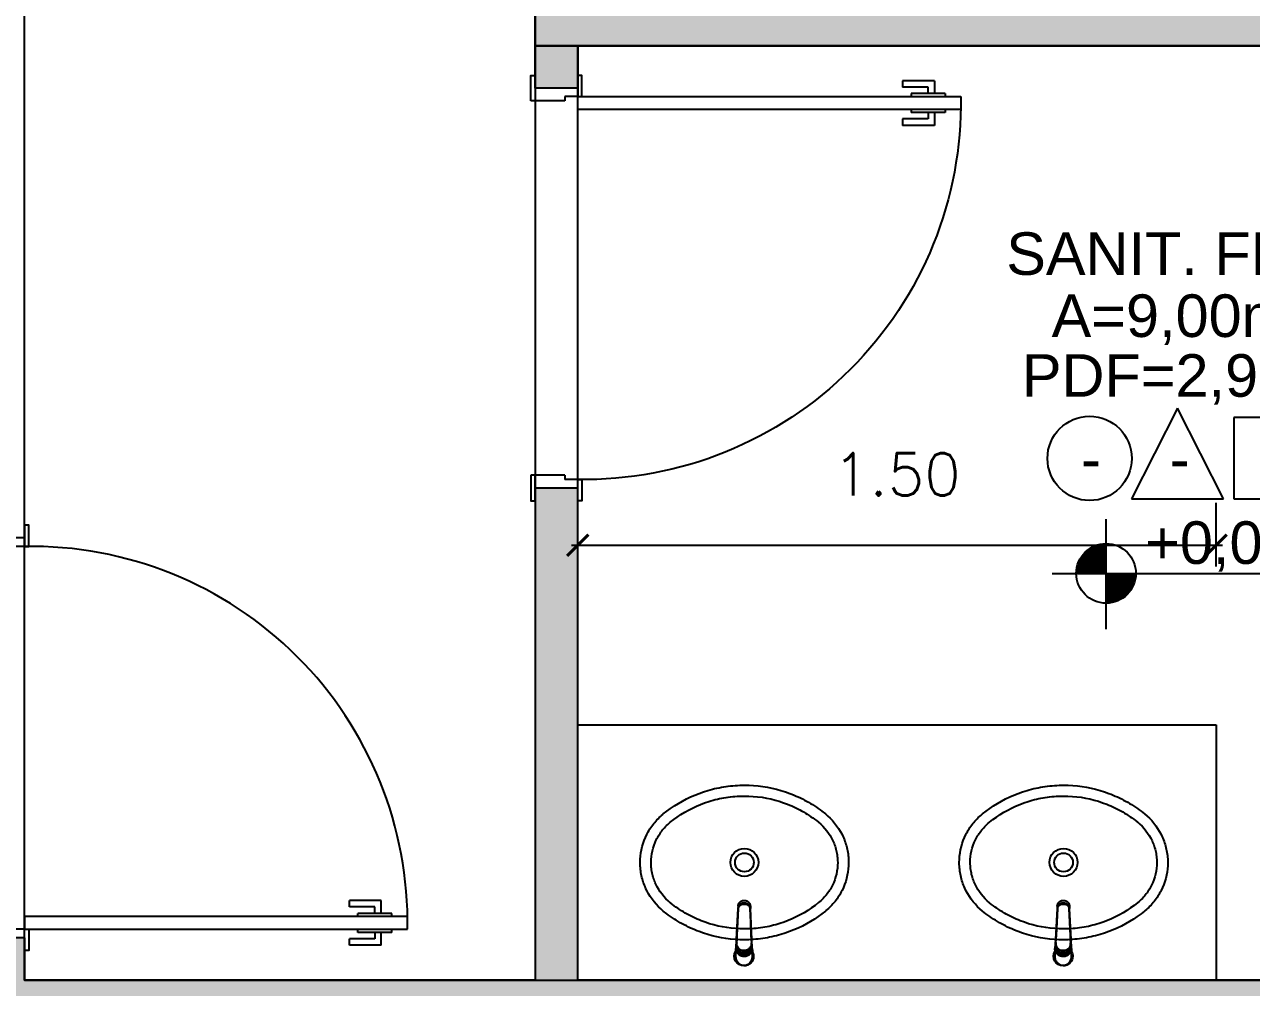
# Model space of a CAD drawing. Extents: x 100 to 738, y -85 to 470.
# Drawn here: x 621.038 to 623.922, y 456.819 to 459.083 of the extents above; entities that cross this region are included whole.
import ezdxf
from ezdxf.enums import TextEntityAlignment as Align

# ---------------------------------------------------------------- set-up
doc = ezdxf.new("R2010")
doc.units = 0
doc.header["$PDMODE"] = 3
doc.header["$PDSIZE"] = 0.2
doc.layers.get('0').update_dxf_attribs({"linetype": 'CONTINUOUS'})
doc.layers.get('DEFPOINTS').update_dxf_attribs({"linetype": 'CONTINUOUS'})
for name, color, linetype in [('0704-ARQ-CON', 12, 'CONTINUOUS'), ('A104', 4, 'CONTINUOUS'), ('ARQ-CON', 10, 'CONTINUOUS'), ('ARQ-GES', 4, 'CONTINUOUS'), ('ARQ-PIS', 1, 'CONTINUOUS'), ('GRF-ACAB', 2, 'CONTINUOUS'), ('GRF-HTC', 253, 'CONTINUOUS'), ('GRF-SMB', 2, 'CONTINUOUS'), ('Pisos', 251, 'CONTINUOUS')]:
    doc.layers.add(name, color=color, linetype=linetype)
doc.styles.add('Arial_1', font='arial.ttf', dxfattribs={"height": 0.075})
doc.styles.add('ROMANS', font='romans.shx')
doc.dimstyles.new('COTA2', dxfattribs={"dimscale": 0, "dimtxt": 0.1, "dimasz": 0.05, "dimexe": 0.1, "dimexo": 0.05, "dimgap": 0.1, "dimtad": 1, "dimzin": 5, "dimtxsty": 'ROMANS', "dimblk": 'ARCHTICK', "dimcen": -0.5, "dimdle": 0.015, "dimclrd": 8, "dimclre": 8, "dimclrt": 9, "dimazin": 3, "dimtfac": 1, "dimtix": 1, "dimtmove": 1, "dimatfit": 3, "dimldrblk": 'DOT', "dimfxl": 0.05, "dimfxlon": 1, "dimtvp": 1.666666666666666, "dimtzin": 4})

# ---------------------------------------------------------------- blocks, each defined once
blk = doc.blocks.new('_ArchTick')
at = {"color": 0, "linetype": 'ByBlock', "const_width": 0.15}
blk.add_lwpolyline([(-0.5, -0.5), (0.5, 0.5)], dxfattribs=at)
blk = doc.blocks.new('*D96')
at = {"layer": 'ARQ-CON', "color": 8, "lineweight": -2, "transparency": 16777216}
for p, q in [((732.0699691356893, 479.722832814026), (732.0699691356893, 479.8728328140261)), ((733.5699691356893, 479.722832814026), (733.5699691356893, 479.8728328140261)), ((732.0549691356894, 479.772832814026), (733.5849691356893, 479.772832814026))]:
    blk.add_line(p, q, dxfattribs=at)
at = {"layer": 'DEFPOINTS', "color": 0, "transparency": 16777216}
for p in [(733.5699691356893, 479.772832814026), (732.0699691356893, 479.350961204814), (733.5699691356893, 479.350961204814)]:
    blk.add_point(p, dxfattribs=at)
at = {"layer": 'ARQ-CON', "color": 8, "linetype": 'ByBlock', "lineweight": -2, "transparency": 16777216, "xscale": 0.05, "yscale": 0.05, "zscale": 0.05, "rotation": 180}
blk.add_blockref('_ArchTick', (732.0699691356893, 479.772832814026), dxfattribs=at)
at = {"layer": 'ARQ-CON', "color": 8, "linetype": 'ByBlock', "lineweight": -2, "transparency": 16777216, "xscale": 0.05, "yscale": 0.05, "zscale": 0.05}
blk.add_blockref('_ArchTick', (733.5699691356893, 479.772832814026), dxfattribs=at)
at = {"layer": 'ARQ-CON', "color": 9, "transparency": 16777216, "insert": (732.8199691356893, 479.9394994806927), "char_height": 0.1, "attachment_point": 5, "style": 'ROMANS'}
blk.add_mtext('\\A1;1.50', dxfattribs=at)
blk = doc.blocks.new('_DOT')
at = {"color": 0, "linetype": 'ByBlock'}
blk.add_line((-0.5, 0), (-1, 0), dxfattribs=at)
at = {"color": 0, "linetype": 'ByBlock', "const_width": 0.5}
blk.add_lwpolyline([(-0.25, 0, 1), (0.25, 0, 1)], format="xyb", close=True, dxfattribs=at)
blk = doc.blocks.new('3600-00-FORCAS_ARMADAS-MAT-LAY-PROPOSTO$0$p.90.10')
for p, q in [((1671.579104567764, 1812.448246922015), (1671.579104567764, 1812.368246922014)), ((1671.599104567764, 1812.448246922015), (1671.599104567764, 1812.418246922015)), ((1672.499104567762, 1812.448246922016), (1672.499104567762, 1812.418246922016)), ((1672.519104567762, 1812.448246922016), (1672.519104567763, 1812.348246922016)), ((1671.579104567764, 1812.428246922015), (1671.579104567764, 1812.348246922014)), ((1671.609104567764, 1812.418246922015), (1671.599104567764, 1812.418246922015)), ((1671.609104567764, 1812.418246922015), (1671.609104567764, 1812.348246922014)), ((1672.489104567763, 1812.418246922016), (1672.489104567763, 1812.348246922015)), ((1672.499104567762, 1812.418246922016), (1672.489104567763, 1812.418246922016))]:
    blk.add_line(p, q)
for points in [[(1672.499104567762, 1813.348246922016), (1672.469104567763, 1813.348246922016), (1672.469104567763, 1812.448246922016), (1672.499104567762, 1812.448246922016)], [(1671.599104567764, 1812.458246922015), (1671.549104567764, 1812.458246922015), (1671.549104567764, 1812.448246922015), (1671.599104567764, 1812.448246922015)], [(1672.499104567762, 1812.458246922016), (1672.549104567763, 1812.458246922016), (1672.549104567763, 1812.448246922016), (1672.499104567762, 1812.448246922016)], [(1671.609104567763, 1812.338246922014), (1671.549104567763, 1812.338246922014), (1671.549104567763, 1812.348246922014), (1671.609104567763, 1812.348246922014)], [(1672.489104567761, 1812.338246922015), (1672.549104567763, 1812.338246922015), (1672.549104567763, 1812.348246922015), (1672.489104567761, 1812.348246922015)]]:
    blk.add_lwpolyline(points, close=True)
at = {"layer": 'Pisos'}
for p, q in [((1672.431604567762, 1813.286705374822), (1672.431604567762, 1813.211705374822)), ((1672.461604567763, 1813.286705374822), (1672.431604567762, 1813.286705374822)), ((1672.461604567763, 1813.311705374823), (1672.461604567763, 1813.231705374823)), ((1672.469104567763, 1813.311705374823), (1672.461604567763, 1813.311705374823)), ((1672.506604567763, 1813.311705374823), (1672.499104567762, 1813.311705374823)), ((1672.506604567763, 1813.311705374823), (1672.506604567763, 1813.231705374823)), ((1672.536604567763, 1813.286705374822), (1672.506604567763, 1813.286705374822)), ((1672.536604567763, 1813.286705374822), (1672.536604567763, 1813.211705374822)), ((1672.446604567763, 1813.271705374822), (1672.446604567763, 1813.211705374822)), ((1672.461604567763, 1813.271705374822), (1672.446604567763, 1813.271705374822)), ((1672.506604567763, 1813.271705374822), (1672.521604567762, 1813.271705374822)), ((1672.521604567762, 1813.271705374822), (1672.521604567762, 1813.211705374822)), ((1672.469104567763, 1813.231705374823), (1672.461604567763, 1813.231705374823)), ((1672.506604567763, 1813.231705374823), (1672.499104567762, 1813.231705374823)), ((1672.446604567763, 1813.211705374822), (1672.431604567762, 1813.211705374822)), ((1672.536604567763, 1813.211705374822), (1672.521604567762, 1813.211705374822))]:
    blk.add_line(p, q, dxfattribs=at)
blk.add_arc((1672.484104567763, 1812.463246922015), 0.8851271095156926, 89.02897806889987, 180.97102193113, dxfattribs=at)
blk = doc.blocks.new('L37_p')
for points in [[(-1.03455e-11, 0.1818854338820159), (-0.0108847351177701, 0.1816899901564426), (-0.0217537689312621, 0.1811039580519491), (-0.0325937927349855, 0.1801277861769392), (-0.0433916473492104, 0.1787626708205039), (-0.0541335754498391, 0.1770104064162012), (-0.0648055206402773, 0.1748729369337809), (-0.0753934265240446, 0.1723529540236228), (-0.0858833862408233, 0.1694537474806594), (-0.0962608947857575, 0.1661792052443332), (-0.1065121948345791, 0.1625335143263555), (-0.11158550721251, 0.1605732451613164), (-0.1166229309185951, 0.1585217589552599), (-0.1216205780132782, 0.1563807006056521), (-0.1265794952496435, 0.1541493224318202), (-0.1314945983990583, 0.1518303160841725), (-0.1363685791119451, 0.1494220366652286), (-0.1411945587261698, 0.1469282225783104), (-0.1459768737896638, 0.1443463317091727), (-0.1507072998150534, 0.1416811492140511), (-0.1553916687115588, 0.1389289366896378), (-0.1600204101666236, 0.1360956755812452), (-0.1646007019146509, 0.1331768798048785), (-0.1691219268902273, 0.1301794280226431), (-0.1735923095806697, 0.1270974883253757), (-0.1780003357037003, 0.1239395842726481), (-0.1823552764996066, 0.1206985381300711), (-0.1905992035015629, 0.1142159972365135), (-0.1963886444195282, 0.1092452666457007), (-0.2019087707623157, 0.1039919127638598), (-0.2071473205670031, 0.0984675994093607), (-0.2120924804791002, 0.0926854857619048), (-0.2167318389996353, 0.086659478681824), (-0.2210538818463306, 0.0804048308546754), (-0.2250472442730711, 0.07393784171893), (-0.2287010101422311, 0.0672754088576113), (-0.2320054596050909, 0.0604353270704934), (-0.2335236999615518, 0.0569548735792864), (-0.2349514709576397, 0.0534361388380802), (-0.2362871276959026, 0.04988375846699), (-0.2375309692486667, 0.0462966857130738), (-0.2386806030377215, 0.0426819487746002), (-0.2397369262798747, 0.0390359587843676), (-0.2406972473248174, 0.0353684355910105), (-0.241563360606051, 0.0316732482130817), (-0.2423321258648343, 0.0279623595412062), (-0.2430054870708886, 0.024227246015812), (-0.2435807525738483, 0.0204822631056487), (-0.2440594177350022, 0.0167166442091684), (-0.2444396881207353, 0.0129463896925728), (-0.2447226104840183, 0.0091592375929537), (-0.2449069885357744, 0.0053725341017525), (-0.2449931213482728, 0.0015723723585808), (-0.24500000001035, 0.0001517790968677), (-0.2448050048931805, -0.0074033844773567), (-0.244220318613884, -0.014935070878721), (-0.2432472869976436, -0.0224271302048891), (-0.2418877044781311, -0.0298620667283274), (-0.2401447113140875, -0.0372222351853537), (-0.2380218963726861, -0.0444890930955211), (-0.2355241943462829, -0.0516436493699359), (-0.2326574371441552, -0.0586670624558678), (-0.2294289520367556, -0.065540341264466), (-0.2276814727886744, -0.0689146241013816), (-0.2258466644390751, -0.072244494706851), (-0.2239260223492465, -0.0755266632859417), (-0.2219196960552949, -0.0787609803025475), (-0.2198308258160182, -0.0819423615281352), (-0.2176582153423965, -0.0850723023240363), (-0.2154063507183537, -0.0881440735642656), (-0.2130726898296871, -0.0911612641160247), (-0.2106636627300986, -0.0941153504197416), (-0.2081747833355507, -0.0970115662400417), (-0.2056144256695234, -0.0998403412644677), (-0.2029763092144776, -0.1026082550828278), (-0.200270602427338, -0.1053045410935596), (-0.1974892303570641, -0.1079371247117251), (-0.1946443054303017, -0.1104943421189546), (-0.1917259582623387, -0.1129851654832095), (-0.1905992035015629, -0.1139128876511819), (-0.1820926910503999, -0.1205943116013799), (-0.1733464721783093, -0.1269670929734445), (-0.16437056580628, -0.1330231568162219), (-0.1551760376080438, -0.1387548767869191), (-0.1457739532574465, -0.1441549256150409), (-0.1361764251812474, -0.1492159760300922), (-0.1263955658062628, -0.1539309250657368), (-0.1164442352398396, -0.1582931931321383), (-0.1063357421978708, -0.1622966492478639), (-0.0960835449322417, -0.1659354615037216), (-0.0857014007672206, -0.1692043213670047), (-0.0804665893658125, -0.1706983368699326), (-0.0752035156353941, -0.1720985184495163), (-0.0699165161236692, -0.1734035202805728), (-0.0646039459332428, -0.1746137909714918), (-0.0592719360455476, -0.1757278351609415), (-0.0539168975933535, -0.1767464752976622), (-0.0485469055279282, -0.1776679917161203), (-0.0431565765484265, -0.1784934311692439), (-0.0377556305035114, -0.179221223527648), (-0.0323368896587795, -0.1798522660081119), (-0.0269120178326148, -0.1803852127854526), (-0.0214720428570559, -0.1808208863084104), (-0.0160299743756127, -0.181158239824029), (-0.0105753448589781, -0.1813977967087936), (-1.03455e-11, -0.1815823242966843), (0.0108848846331853, -0.1813868805710967), (0.0217539184466773, -0.1808007736985502), (0.0325940917865069, -0.1798246018235403), (0.0433917968646256, -0.178459561235158), (0.0541337249651974, -0.176707147294735), (0.0648056701556357, -0.1745696778123147), (0.0753937255755659, -0.1720496949021566), (0.0858836852923446, -0.1691505631272605), (0.0962611938372788, -0.1658759461228669), (0.1065124938861004, -0.1622304047410239), (0.1115859558001944, -0.1602701355759848), (0.1166232299701164, -0.1582186493699282), (0.1216207275286933, -0.1560775162522532), (0.126579943837271, -0.1538462128464886), (0.1314948974505796, -0.1515271317307736), (0.1363688781634664, -0.1491190018479642), (0.141194708241585, -0.1466251129929788), (0.145976873768916, -0.1440433716599756), (0.1507072997943055, -0.1413780396287194), (0.155391668690811, -0.1386259766404407), (0.1600204101458758, -0.135792715532034), (0.1646007018939031, -0.1328739197556672), (0.1691217773333733, -0.1298764679734461), (0.1735920104876527, -0.1267946778123132), (0.1780000366107401, -0.1236367737595856), (0.1823548278704834, -0.1203957276169945), (0.190599353016978, -0.1139128876511819), (0.1963887939349433, -0.1089420075242202), (0.2019087707415679, -0.103688504106259), (0.2071473205462553, -0.0981641907517599), (0.2120924804584092, -0.0923819275681695), (0.2167319885150505, -0.0863559204880886), (0.2210538818255827, -0.08010127266094), (0.2250473937884863, -0.0736341339890743), (0.2287011596575894, -0.0669717011277413), (0.232005609120506, -0.0601316193406376), (0.2335236999408039, -0.0566511658494164), (0.234951770009161, -0.0531324311082102), (0.2362871276751548, -0.04958005073712), (0.2375309692279188, -0.045992977983218), (0.2386806030169737, -0.0423782410447302), (0.2397369262591837, -0.0387322510544976), (0.2406972473040696, -0.0350647278611405), (0.24156336058536, -0.0313693909470771), (0.2423322753802495, -0.0276585022752016), (0.2430054870501976, -0.0239233887498074), (0.2435806030169942, -0.0201784058396584), (0.2440594177142543, -0.0164127869431781), (0.2444398376360937, -0.0126426819627028), (0.2447227599993766, -0.0088553803269633), (0.2449069885150266, -0.0050688263718826), (0.2449931213275249, -0.0012685150925904), (0.244999999989659, 0.0001517790968677), (0.2448050048724326, 0.0077067931349575), (0.2442203185931362, 0.0152386290724564), (0.2432471374407896, 0.0227306883986245), (0.2418878539935463, 0.0301656249220628), (0.2401445617572335, 0.0375257933790891), (0.2380217468158321, 0.0447925017531219), (0.2355241943255919, 0.0519472075636571), (0.2326575866595704, 0.0589706206496032), (0.2294291015521139, 0.0658437499220668), (0.2276816223040896, 0.0692180327589824), (0.2258468139544902, 0.0725477538283173), (0.2239261718646048, 0.0758300719435425), (0.2219196960345471, 0.0790643889601483), (0.2198309753314334, 0.0822456206496014), (0.2176582153216486, 0.0853757109816371), (0.2154065002337688, 0.0884473326857318), (0.2130728393451022, 0.0914645232374909), (0.2106638122455138, 0.0944184600050733), (0.2081749328509659, 0.0973148253615079), (0.2056145751849385, 0.1001434508497994), (0.2029764587298928, 0.1029113646681594), (0.2002707519427531, 0.1056076506788912), (0.1974893798724224, 0.1082402342970568), (0.1946446044818231, 0.1107974517042862), (0.19172625731386, 0.1132881255324065), (0.190599353016978, 0.1142159972365135), (0.1820928405658151, 0.1208974211867115), (0.1733467712298875, 0.1272700530226416), (0.1643713134661766, 0.1333261168654189), (0.1551766357318343, 0.1390578368361304), (0.1457749999896123, 0.1444578856642522), (0.1361774719134701, 0.1495187865431546), (0.1263966125384854, 0.1542338103468666), (0.1164452819720623, 0.1585960784132681), (0.1063369384661996, 0.1625994597609264), (0.0960847412005706, 0.1662382720167841), (0.0857024474993864, 0.1695072814162017), (0.0804677856341414, 0.1710012969191297), (0.0752047119037229, 0.1724014037306603), (0.0699177123919981, 0.1737064055617168), (0.0646051422015717, 0.1749167510206888), (0.0592731323138764, 0.1760307952101527), (0.0539180938616823, 0.1770494353468592), (0.048548101796257, 0.1779710265333847), (0.0431576232806492, 0.1787964659865082), (0.0377568267718402, 0.1795242583449124), (0.0323380859271083, 0.1801553008253762), (0.0269132141009436, 0.1806882476027312), (0.0214730895892217, 0.181123995893742), (0.0160311706439416, 0.1814613494093606), (0.0105763915912007, 0.1817009062941253)], [(-1.03455e-11, 0.1564427581007663), (-0.0104063690289422, 0.156247314375193), (-0.0207962890728482, 0.1556612822706995), (-0.0311563018902348, 0.1546852599318242), (-0.0414722015484586, 0.153320742719913), (-0.0517296325787129, 0.1515690764601487), (-0.0619140899761988, 0.1494329528029255), (-0.0720106201275712, 0.1469152129347577), (-0.0820047180279176, 0.1440194457228472), (-0.0918814300640634, 0.1407496886427708), (-0.1016259521588267, 0.1371110259230335), (-0.1064435577496283, 0.1351550933058547), (-0.1112237793072381, 0.1331083922560481), (-0.1159622802837816, 0.1309730162794835), (-0.1206607055767677, 0.1287480681593678), (-0.1253130737408128, 0.1264363890822153), (-0.1299228241070409, 0.1240363341505741), (-0.1344823303326166, 0.1215517913039008), (-0.1389966766461157, 0.1189799193556524), (-0.1434565918072508, 0.1163262511427661), (-0.147868954478156, 0.1135864501173671), (-0.1522232971295239, 0.1107670958693205), (-0.1565275451764023, 0.1078631041701072), (-0.1607701843365135, 0.1048824004347608), (-0.1649603363140955, 0.1018181060011614), (-0.1690855896099492, 0.0986797911818229), (-0.1731562622173897, 0.0954595305617119), (-0.1742381561383013, 0.0945822020704981), (-0.1794928558453535, 0.0900475188429653), (-0.1844773437603635, 0.0852312590773323), (-0.1891780120953399, 0.0801464324171804), (-0.1935817016704959, 0.074807992475769), (-0.1976754028423784, 0.0692313414747901), (-0.2014461059674204, 0.0634338256056566), (-0.2048818481549119, 0.0574338378126811), (-0.207971414194958, 0.051250369184757), (-0.209382885752575, 0.0480963530714718), (-0.2107043365581944, 0.0449036070997977), (-0.2119338226422087, 0.0416764678175667), (-0.2130714935406672, 0.038414337080269), (-0.2141151062115227, 0.0351243926222509), (-0.2150652587994273, 0.0318033446486226), (-0.2159195587261706, 0.0284610625441388), (-0.2166790527447233, 0.0250917143996077), (-0.2173413482769888, 0.021707562177923), (-0.2179077911480363, 0.0183000823195272), (-0.2183758392437767, 0.0148840789015594), (-0.2187472869976545, 0.0114487853224574), (-0.2190198913677932, 0.0080108000929613), (-0.2191949981793186, 0.004557263105653), (-0.2192750000103842, 0.0001517790968677), (-0.2190800048931578, -0.0067203034226679), (-0.2184957672222936, -0.0135674134080119), (-0.2175234832867545, -0.0203717560593901), (-0.2161655456646372, -0.0271138916795053), (-0.2144256927593915, -0.0337740814988337), (-0.2123081115826153, -0.0403319886033273), (-0.2098192321881243, -0.0467665283982513), (-0.2069660827740449, -0.0530570648972741), (-0.2054055236919794, -0.0561418457810703), (-0.2037573364361265, -0.0591825135056752), (-0.202022866831669, -0.0621765259568434), (-0.2002025634869255, -0.0651226868455126), (-0.1982997161969138, -0.0680160614793124), (-0.1963129791363371, -0.0708579956834115), (-0.1942475860699346, -0.0736413117234491), (-0.1921003967389083, -0.0763694489304783), (-0.1898785888775478, -0.0790338837449269), (-0.1875772277935539, -0.0816397003953142), (-0.1852055847271572, -0.0841767304246162), (-0.1827566314801174, -0.0866520020310588), (-0.1802417327984358, -0.08905415046857), (-0.1776520660504275, -0.0913914002244241), (-0.1742381561383013, -0.0942784943406281), (-0.1661002502544875, -0.1006596497361443), (-0.1577230865582351, -0.1067317139451234), (-0.1491174316510069, -0.1124866120164114), (-0.1402943512066486, -0.1179161194627056), (-0.1312658081158133, -0.1230126099412132), (-0.1220445129497989, -0.1277686066453185), (-0.1126433258160091, -0.1321766327683633), (-0.1030758545025492, -0.1362301087205111), (-0.0933560058697367, -0.1399226044480599), (-0.0834979858502152, -0.1432482880418036), (-0.0785220214947344, -0.1447717621629039), (-0.0735164489850035, -0.1462017762009822), (-0.0684847076519759, -0.147537283403139), (-0.0634260498150638, -0.1487784333054805), (-0.0583460083111618, -0.1499237305466892), (-0.053241741953741, -0.1509739975754911), (-0.0481208770855801, -0.1519275147263812), (-0.0429783294781601, -0.152785104448057), (-0.0378238189800868, -0.1535452713792011), (-0.0326506164654461, -0.154208837968568), (-0.0274697876080268, -0.1547744583909321), (-0.0222731079205119, -0.1552429550950336), (-0.0170732879742559, -0.1556131317918101), (-0.0118603088482701, -0.1558856613938531), (-0.0066483764751979, -0.1560597962205179), (-0.0014261261089814, -0.1561359101121127), (-1.03455e-11, -0.1561395737473674), (0.0104063690081944, -0.1559441300217799), (0.0207962890521571, -0.1553580979173006), (0.0311561523333808, -0.1543821503464926), (0.0414720519916045, -0.1530174835984468), (0.0517294830218589, -0.1512659668748171), (0.0619139404193447, -0.1491298432175796), (0.0720106201068234, -0.1466121033494261), (0.0820044189349574, -0.1437163361375155), (0.0918812805072094, -0.140446579057425), (0.1016256530658097, -0.1368077668015672), (0.1064431091205051, -0.1348518341843885), (0.1112234802142211, -0.1328052826707164), (0.1159619811908215, -0.1306699066941519), (0.1206604064837506, -0.1284449585740361), (0.1253127746478526, -0.1261332794968837), (0.1299223754779177, -0.1237330750291079), (0.1344817321673872, -0.1212486817185692), (0.1389962280169925, -0.1186768097703208), (0.1434559936419646, -0.1160231415574344), (0.1478685058490328, -0.1132831909959009), (0.1522226989642377, -0.1104639862839889), (0.1565269470111161, -0.1075599945847756), (0.1607695861712841, -0.1045792908494292), (0.1649595886127031, -0.1015149964158297), (0.1690849914447199, -0.0983766815964913), (0.1731556640521603, -0.0951564209763802), (0.1742380065814473, -0.0942784943406281), (0.1794927062884426, -0.0897438111130953), (0.1844773437396156, -0.0849275513474766), (0.1891778625384859, -0.0798430237595795), (0.1935817016498049, -0.0745044342820336), (0.1976754028216874, -0.0689279328171892), (0.2014461059466726, -0.0631304169480558), (0.2048818481341641, -0.0571304291550803), (0.2079712646380472, -0.0509469605271562), (0.2093828857318272, -0.0477930939500055), (0.2107041870013404, -0.0446001984421969), (0.2119336730853547, -0.0413730591599659), (0.2130713439837564, -0.0381109284226682), (0.2141151061908317, -0.0348209839646501), (0.2150652587786794, -0.0314999359910218), (0.2159194091693166, -0.0281578034226584), (0.2166790527240323, -0.0247883057420069), (0.2173411987200779, -0.0214041535203222), (0.2179076415911822, -0.0179966736619264), (0.2183759887591918, -0.0145808197800932), (0.2187471374408005, -0.0111453766648566), (0.2190198913470454, -0.0077075409714951), (0.2191948486224646, -0.0042538544480522), (0.2192749999896364, 0.0001517790968677), (0.2190800048724668, 0.0070237120802688), (0.2184956176654396, 0.0138709716017473), (0.2175233337298437, 0.0206751647169767), (0.2161655456439462, 0.0274173003371061), (0.2144255432025375, 0.0340776396925691), (0.2123081115619243, 0.0406355467970627), (0.2098192321673764, 0.0470700865919866), (0.2069660827532971, 0.0533606230910095), (0.2054055236712884, 0.0564452544386569), (0.2037573364154355, 0.0594860716994106), (0.202022717274815, 0.0624800841505788), (0.2002025634661777, 0.0654263945753826), (0.1982995666400029, 0.0683196196730336), (0.1963131286517523, 0.0711615538771326), (0.1942474365130806, 0.0739448699171845), (0.1921003967181605, 0.0766731566603483), (0.1898785888568, 0.0793374419386623), (0.1875772277728629, 0.0819432585890496), (0.1852055847064093, 0.0844804381544862), (0.1827564819232066, 0.0869557097609288), (0.1802415832415818, 0.0893578581984258), (0.1776519164935166, 0.0916951079542941), (0.1742380065814473, 0.0945822020704981), (0.1661002502337965, 0.100963357466), (0.1577229370013242, 0.1070352721388588), (0.1491171325579899, 0.1127901702101468), (0.1402939025775254, 0.118219677656441), (0.1312655090228532, 0.1233161681349486), (0.1220439147845695, 0.1280721648390539), (0.1126428771868859, 0.1324801909620987), (0.103075256337263, 0.1365336669142465), (0.0933554077044505, 0.1402261626417811), (0.0834970886126598, 0.1435516966994044), (0.0785211242572359, 0.1450751708205047), (0.0735155517474482, 0.146505184858583), (0.0684839599505836, 0.1478406920607398), (0.0634253021136715, 0.1490816924269467), (0.0583451110736064, 0.15022713920429), (0.0532408447161856, 0.1512773314650246), (0.0481198303119186, 0.1522307738478474), (0.0429774322406047, 0.1530885131056578), (0.0378229217425883, 0.1538486052687347), (0.0326497192278907, 0.1545120970900342), (0.0274688903704714, 0.1550777922804656), (0.0222720611468503, 0.1555461394484325), (0.0170722412005944, 0.1559163909132764), (0.0118592620746085, 0.156188845747252), (0.0066474792376994, 0.1563630553419841), (0.0014250793353199, 0.1564390196974585)]]:
    blk.add_lwpolyline(points, close=True)
blk.add_lwpolyline([(0.0328299990550818, -7.79323e-11, 7367.260203390934), (0.0328299942161152, -1.78248846225e-05)], format="xyb")
blk.add_lwpolyline([(-1.03455e-11, 0.0220499999220607, 1), (-1.03455e-11, -0.0220500000779254, 1)], format="xyb", close=True)
blk = doc.blocks.new('A$C280D0217')
for p, q in [((0.0029033430380565, 0.1194281388375771), (0.0029033430380565, 0.1318175236832531)), ((0.0029229833224775, 0.1186638716031609), (0.0029033430380565, 0.1194281388375771)), ((0.0032217436863959, 0.1128548425186011), (0.0029229833224207, 0.1186638716042694)), ((0.0054675731867491, 0.1170845481790224), (0.0137662733002628, 0.1258611819842343)), ((0.015830581239328, 0.1267940448093441), (0.0281025393458521, 0.1273133120557333)), ((0.0302428910020183, 0.1265583623224842), (0.0392993604796175, 0.1185160832996104)), ((0.0422646378969631, 0.1128548584919713), (0.0425633933086687, 0.1186638886418052)), ((0.0425633933086687, 0.1186638886418052), (0.0425830329360792, 0.1194281558930896)), ((0.0425830227499375, 0.1318175236526571), (0.0425830227499375, 0.1194281400316441)), ((0.0042975864218562, 0.0919363991928037), (0.0032217436863959, 0.1128548425186011)), ((0.0080373660438227, 0.019220968307522), (0.0042975864218562, 0.0919363991928037)), ((0.0052243764144748, 0.103117563873738), (0.0046885525585623, 0.1150103311866673)), ((0.0053595160176769, 0.106003511532478), (0.0053595737175414, 0.1013395259456615)), ((0.0054802093107043, 0.099358486502922), (0.0062031366984598, 0.0930553471986002)), ((0.0063484609593729, 0.0908238648337232), (0.0063178497725858, 0.0908248920764976)), ((0.0411888183281235, 0.0919365150370197), (0.037449149404253, 0.0192220179003613)), ((0.03916855344292, 0.0908249654086291), (0.0391379340050975, 0.0908239373681426)), ((0.0392832710740549, 0.09305554651921), (0.04000348460184, 0.0993364160456452)), ((0.0401268329610645, 0.101339585912271), (0.0401268745720387, 0.106003571499258)), ((0.0403712151753361, 0.115305451658322), (0.0408006234028733, 0.1044969886310838)), ((0.0422646378969631, 0.1128548584919713), (0.0411888183281235, 0.0919365150370197)), ((0.0083274686082433, 0.0135802795221878), (0.0080373660438227, 0.019220968307522)), ((0.0083274686082433, 0.0135802795221878), (0.0083505362131859, 0.0132214203498222)), ((0.0083497964255628, 0.0132317486384608), (0.008366495051817, 0.0130283214254377)), ((0.0219402414431613, 0.008616742318651), (0.0235619967732532, 0.0086166615802625)), ((0.023525333075952, 0.0065531734499444), (0.0219765393830329, 0.0065532494024296)), ((0.0222999126141588, 2.071645326e-07), (0.0222999126141588, -1.264222362e-07)), ((0.0232019637510916, 2.071630121e-07), (0.0232019637510916, -1.264222362e-07)), ((0.0371277846357145, 0.0129471115165814), (0.0371520799396876, 0.0132317486384608)), ((0.0371514598279958, 0.0132229726143152), (0.0371743889767089, 0.0135799144549509)), ((0.0371744027455208, 0.0135801820799628), (0.0374645035568051, 0.0192208367776914)), ((0.0222999126141588, -1.264222504e-07), (0.0232019637510916, -1.264222504e-07))]:
    blk.add_line(p, q)
at = {"color": 8}
for p, q in [((0.0046857203178092, 0.1166699748150393), (0.0046857198925494, 0.1151361355654785)), ((0.005467573618148, 0.1186267005238335), (0.008107322397052, 0.1214303879961989)), ((0.008107322397052, 0.1214303879961989), (0.0112845055025162, 0.1248048859723809)), ((0.0112845055025162, 0.1248048859723809), (0.0137662737377724, 0.1274407812322096)), ((0.0158305816783866, 0.1283776242336927), (0.0192614629032164, 0.1285234156435422)), ((0.0192614629032164, 0.1285234156435422), (0.0281025397857491, 0.1288991071871663)), ((0.0302428914407926, 0.1281409364310235), (0.0329043284215374, 0.1257674573850238)), ((0.0329043284215374, 0.1257674573850238), (0.0364789215104082, 0.1225796224463096)), ((0.0364789215104082, 0.1225796224463096), (0.0392993609041099, 0.1200643444781093)), ((0.0402619673078704, 0.118055286106312), (0.0403712151753375, 0.115305451658287))]:
    blk.add_line(p, q, dxfattribs=at)
for points in [[(0.0048651934765616, 0.1161225289251604), (0.0050844254695051, 0.1165781461506299), (0.0053944125115813, 0.1170071740787287), (0.0137662733002628, 0.1258611819842343), (0.0141487330232053, 0.1262008139320443), (0.0145862392080716, 0.1264709247791131), (0.0150654984509089, 0.1266633073440886), (0.0155719487022736, 0.1267721161801347), (0.0158305812393281, 0.1267940448093441), (0.028102539345852, 0.1273133120557333), (0.0286207924397388, 0.1272913845531889), (0.0291272430310556, 0.1271825771860762), (0.0296065028749553, 0.1269901960111639), (0.030044009903719, 0.1267200864330675), (0.0302428910020183, 0.1265583623224841), (0.0392993604796175, 0.1185160832996104), (0.0396498213108032, 0.1181454411803031), (0.0399285444208317, 0.1177214534789925), (0.040127060949132, 0.1172570028473103), (0.0402393390714906, 0.116766201382589), (0.0403712151753361, 0.1153054516583221), (0.0402619673078704, 0.118055286106312), (0.0402349290756945, 0.1183382812294127), (0.0401795209132701, 0.1186173367985787), (0.0400962752469951, 0.1188897668384214), (0.03998599211954, 0.1191529487496439), (0.0398497316377871, 0.1194043484431262), (0.0396888039470582, 0.1196415446701451), (0.0395047568123346, 0.1198622523216813), (0.0392993609086784, 0.1200643444740352), (0.0364789215104082, 0.1225796224463096), (0.0329043284215374, 0.1257674573850238), (0.030242891437719, 0.1281409364337646), (0.0300181651198699, 0.1283224345211096), (0.0297762363185683, 0.1284816266852857), (0.0295194339941532, 0.1286169778842918), (0.0292502310061168, 0.1287271825893015), (0.0289712202864081, 0.1288111775510856), (0.0286850897987421, 0.1288681522206332), (0.0283945965315411, 0.1288975567075994), (0.0281025397854265, 0.1288991071871526), (0.0192614629032164, 0.1285234156435422), (0.0158305816783865, 0.1283776242336927), (0.0155397714109853, 0.1283513051127585), (0.0152530146335863, 0.1282973702029579), (0.0149730744936961, 0.1282163400798879), (0.0147026480474608, 0.1281089967221192), (0.0144443401591871, 0.1279763758316506), (0.0142006383387638, 0.1278197566806085), (0.0139738887665289, 0.1276406495978506), (0.0137662737380807, 0.127440781232537), (0.0112845055025162, 0.1248048859723809), (0.008107322397052, 0.1214303879961989), (0.0054675736181479, 0.1186267005238335), (0.0052908360508752, 0.1184205692336633), (0.0051344728035332, 0.1181994023578454), (0.004999825508861, 0.1179651007327038), (0.0048880491509493, 0.1177196775238371), (0.0048001022929469, 0.1174652409341234), (0.0047367389850308, 0.1172039761353716), (0.004698502410875, 0.1169381265754338), (0.0046857203178092, 0.1166699748150392), (0.0046857199860626, 0.1154734216940876)], [(0.0291896256624255, 0.1229402757931126), (0.0312980700203127, 0.121755018477856), (0.0331805577164062, 0.1202544367328784), (0.0347873673469507, 0.1184781648309468), (0.035609000825693, 0.1173007127587283), (0.037046607050911, 0.1155779634837159), (0.0383708933998293, 0.1133820959409633), (0.0393389735632894, 0.1110180510509196), (0.0399287818384693, 0.1085397131033261), (0.0401268745720387, 0.106003571499258), (0.0401268329610645, 0.101339585912271), (0.0400127282022993, 0.1032667793000286), (0.0395165584800452, 0.1057643066529579), (0.0386380682239604, 0.1081609831867638), (0.0373972811478751, 0.1104021806744413), (0.0358224789148096, 0.1124368147734458), (0.0339495565037282, 0.1142185094076496), (0.0318212040437373, 0.1157066538323193), (0.0294859337639793, 0.1168673282880661), (0.0286887301310657, 0.1171702701404058), (0.0261617959374973, 0.1178572606585675), (0.0235569406520284, 0.1181677617276335), (0.020933537587581, 0.118094695995822), (0.0183513828226154, 0.11763972887411), (0.0158693322497072, 0.1168132305759286), (0.0135439600540366, 0.1156340397455438), (0.0114282691996408, 0.1141290340626995), (0.0095704833155991, 0.1123325176109517), (0.0080129475192194, 0.1102854389735057), (0.0067911632299911, 0.108034457878901), (0.0059329789742151, 0.1056308816706349), (0.005471781571714, 0.1032507430026186), (0.0053595737175414, 0.1013395259456614), (0.0053595160176769, 0.106003511532478), (0.0054579029878141, 0.107793529916961), (0.0059329334224998, 0.1102949181832002), (0.0067911245259751, 0.1126984959473276), (0.0080129153253523, 0.1149494778365181), (0.0095704572253084, 0.1169965566354279), (0.0098302840350805, 0.1172478135921806), (0.0114033645231899, 0.1193292846543414), (0.01314313412459, 0.1209837493555881), (0.0151364662130789, 0.1223432608537251), (0.0173307116957347, 0.1233719109086735), (0.0196679148335903, 0.1240425301929804), (0.0220863440035686, 0.1243374059044129), (0.0245221221915273, 0.1242487496073465), (0.0269109141505481, 0.1237789029454888)]]:
    blk.add_lwpolyline(points, close=True)
for points in [[(0.0029033430380565, 0.1318175240897119, 0), (0.0029922337841697, 0.1337628222379692, 0), (0.0032585831702932, 0.1356932508411717, 0), (0.0037013886366424, 0.1375937875298376, 0), (0.004318866883338, 0.139449123318272, 0), (0.0051082917068896, 0.1412435667493668, 0), (0.0060657803138184, 0.1429610043361578, 0), (0.0071860425880743, 0.1445849342998429, 0), (0.0084621130525591, 0.1460985878275807, 0), (0.0098850905414878, 0.1474851472977576, 0), (0.0114439150517285, 0.1487280637392985, 0), (0.0131252137228444, 0.1498114661959846, 0), (0.0149132471318581, 0.1507206442622646, 0), (0.0167899820011854, 0.1514425731764106, 0), (0.0187353065272049, 0.1519664404911793, 0), (0.0207273903412784, 0.1522841268130719, 0), (0.0227431742776787, 0.152390592491443, 0), (0.0247589583156582, 0.1522841286273575, 0), (0.0267510424316697, 0.1519664440907036, 0), (0.0286963674518859, 0.1514425785045859, 0), (0.0305731029949641, 0.1507206512376911, 0), (0.032361137240855, 0.1498114747162305, 0), (0.0340424368931309, 0.1487280736853052, 0), (0.0356012625087487, 0.1474851585383305, 0), (0.0370242412071065, 0.1460986002237661, 0), (0.0383003129659159, 0.144584947708779, 0), (0.0394205766018132, 0.1429610186141872, 0), (0.0403780666222957, 0.1412435817543383, 0), (0.0411674928981398, 0.1394491389109191, 0), (0.0417849726250097, 0.1375938035744753, 0), (0.0422277795904904, 0.1356932672056672, 0), (0.0424941304874409, 0.1337628387931034, 0), (0.0425830227499233, 0.1318175407081696, 0)], [(0.0040982409345389, 0.1185244828592573, 0), (0.0046696822807064, 0.1198884390610431, 0), (0.0053464298463695, 0.1212061059032834, 0), (0.0061245653959219, 0.1224698081144879, 0), (0.0069995801678147, 0.123672179059227, 0), (0.0079663997674686, 0.124806203737009, 0), (0.0090194124074969, 0.1258652600358943, 0), (0.0101525004000251, 0.1268431579818952, 0), (0.011359074781538, 0.1277341767213045, 0), (0.0126321129222475, 0.1285330989735485, 0), (0.0139641989426451, 0.1292352426958985, 0), (0.0153475667291048, 0.1298364897098168, 0), (0.0167741453085597, 0.1303333110522686, 0), (0.0182356063126292, 0.1307227888334239, 0), (0.0197234132324553, 0.1310026344057178, 0), (0.0212288721399432, 0.1311712026774927, 0), (0.0227431835291725, 0.1312275024362748, 0), (0.0242574949146928, 0.1311712025831611, 0), (0.0257629538110535, 0.1310026342176229, 0), (0.0272507607124339, 0.1307227885526743, 0), (0.0287122216908244, 0.1303333106805127, 0), (0.0301388002375234, 0.1298364892492287, 0), (0.0315221679843489, 0.1292352421491785, 0), (0.032854253958476, 0.1285330983439223, 0), (0.0341272920465201, 0.1277341760124528, 0), (0.0353338663693421, 0.1268431571979818, 0), (0.0364669542974525, 0.125865259181495, 0), (0.037519966867734, 0.1248062028171262, 0), (0.0384867863927383, 0.1236721780792322, 0), (0.0393618010854766, 0.122469807080094, 0), (0.0401399365518813, 0.12120610482053, 0), (0.0408166840308297, 0.1198884379362397, 0), (0.0413881252872841, 0.1185244816989552, 0)], [(0.0046857198925494, 0.1151361355654785, 0), (0.0047309317931621, 0.1156369406117648, 0), (0.0048651934765616, 0.1161225289251604, 0), (0.0050844254695051, 0.1165781461506299, 0), (0.0053819665188399, 0.1169899485894206, 0), (0.0054675731867491, 0.1170845481790224, 0)], [(0.0286887390696933, 0.1218343009469009, 0), (0.0261618013358742, 0.1225212927125483, 0), (0.0235569424258699, 0.1228317950430835, 0), (0.020933535565959, 0.1227587305781697, 0), (0.0183513767506725, 0.1223037646951468, 0), (0.0158693217971404, 0.1214772675496647, 0), (0.0135439448291521, 0.1202980777059963, 0), (0.0114282487684392, 0.1187930727448219, 0), (0.0095704572253084, 0.1169965566354278, 0), (0.0080129153253523, 0.1149494778365181, 0), (0.0067911245259751, 0.1126984959473276, 0), (0.0059329334224998, 0.1102949181832002, 0), (0.0054579029878141, 0.107793529916961, 0), (0.0053595160176769, 0.106003511532478, 0)], [(0.0286887301310657, 0.1171702701404058, 0), (0.0261617959374974, 0.1178572606585675, 0), (0.0235569406520284, 0.1181677617276335, 0), (0.020933537587581, 0.118094695995822, 0), (0.0183513828226154, 0.11763972887411, 0), (0.0158693322497072, 0.1168132305759286, 0), (0.0135439600540366, 0.1156340397455438, 0), (0.0114282691996408, 0.1141290340626995, 0), (0.0095704833155992, 0.1123325176109517, 0), (0.0080129475192194, 0.1102854389735057, 0), (0.0067911632299911, 0.108034457878901, 0), (0.0059329789742151, 0.1056308816706348, 0), (0.005471781571714, 0.1032507430026186, 0)], [(0.0137662733002628, 0.1258611819842343, 0), (0.0141487330232053, 0.1262008139320443, 0), (0.0145862392080716, 0.1264709247791131, 0), (0.0150654984509089, 0.1266633073440886, 0), (0.0155719487022736, 0.1267721161801347, 0), (0.015830581239328, 0.1267940448093441, 0)], [(0.0281025393458521, 0.1273133120557333, 0), (0.0286207924397388, 0.1272913845531889, 0), (0.0291272430310556, 0.1271825771860762, 0), (0.0296065028749553, 0.1269901960111639, 0), (0.0300440099037189, 0.1267200864330675, 0), (0.0302428910020183, 0.1265583623224842, 0)], [(0.0400127282022993, 0.1032667793000286, 0), (0.0395165584800452, 0.1057643066529579, 0), (0.0386380682239604, 0.1081609831867638, 0), (0.0373972811478751, 0.1104021806744413, 0), (0.0358224789148096, 0.1124368147734458, 0), (0.0339495565037282, 0.1142185094076495, 0), (0.0318212040437374, 0.1157066538323193, 0), (0.0294859337639792, 0.1168673282880661, 0), (0.0286887301310657, 0.1171702701404058, 0)], [(0.0401268745720387, 0.106003571499258, 0), (0.0399287818384693, 0.1085397131033261, 0), (0.0393389735632894, 0.1110180510509195, 0), (0.0383708933998293, 0.1133820959409633, 0), (0.037046607050911, 0.115577963483716, 0), (0.0353962993195438, 0.11755560269944, 0), (0.0334575860988622, 0.1192699367433789, 0), (0.0312746569832854, 0.1206818903540352, 0), (0.0288972680436217, 0.1217592805056995, 0), (0.0286887390696933, 0.1218343009469009, 0)], [(0.0392993604796175, 0.1185160832996104, 0), (0.0396498213108032, 0.1181454411803031, 0), (0.0399285444208317, 0.1177214534789925, 0), (0.040127060949132, 0.1172570028473103, 0), (0.0402393390714906, 0.116766201382589, 0), (0.0403712151753393, 0.1153054516582872, 0)], [(0.0046857198925494, 0.1151361355654785, 0), (0.0046885525585623, 0.1150103311866673, 0)], [(0.0053595609040258, 0.1023752656440706, 0), (0.0052471252203929, 0.1028660332324449, 0), (0.0052243764144748, 0.103117563873738, 0)], [(0.005471781571714, 0.1032507430026186, 0), (0.0053595737175414, 0.1013395259456615, 0)], [(0.0054802093107043, 0.099358486502922, 0), (0.0053595737175414, 0.1013395259456615, 0)], [(0.0063178497725858, 0.0908248920764834, 0), (0.0062659191109589, 0.0918593146311508, 0), (0.0062120808375141, 0.0928884132206065, 0), (0.0062031366984598, 0.0930553471986002, 0)], [(0.0063484609593729, 0.0908238648337232, 0), (0.0067018345177416, 0.0828819232406346, 0), (0.0081070989170939, 0.051228382039298, 0), (0.0095187021375835, 0.0196043237571786, 0)], [(0.0359675219186215, 0.0196054545745454, 0), (0.0373792458451021, 0.0512293532799788, 0), (0.0387845826266471, 0.0828827633021803, 0), (0.0391379340050975, 0.0908239373681426, 0)], [(0.03916855344292, 0.0908249654086291, 0), (0.0392204830344127, 0.0918593867196762, 0), (0.0392743204086941, 0.0928884879313756, 0), (0.0392832710740549, 0.09305554651921, 0)], [(0.0401268329610645, 0.101339585912271, 0), (0.04000348460184, 0.0993364160456452, 0)], [(0.0400127282022993, 0.1032667793000286, 0), (0.0401268329610645, 0.101339585912271, 0)], [(0.0408006234028733, 0.1044969886310838, 0), (0.0407554115022748, 0.1039961835848118, 0), (0.0406211498188611, 0.1035105952714019, 0), (0.0404019178259318, 0.1030549780459324, 0), (0.0401268448256929, 0.1026694385125921, 0)], [(0.0219765393830329, 0.0065532494024296, 0), (0.0208327489853133, 0.0065837575827175, 0), (0.0196888465755478, 0.0066995995862698, 0), (0.0185364558652737, 0.0069058005732074, 0), (0.0174005931067285, 0.0072025830082794, 0), (0.016336370580234, 0.0075725830362927, 0), (0.0153034983980689, 0.0080268071313299, 0), (0.0142956626940816, 0.0085736802934662, 0), (0.013336413949915, 0.009206580155606, 0), (0.0124791523608536, 0.0098849681903204, 0), (0.011674575494439, 0.0106430441865086, 0), (0.0109358392995773, 0.0114733011998993, 0), (0.0102647041129984, 0.0123787559854947, 0), (0.0097020615700103, 0.0132959675111693, 0), (0.009217908654108, 0.014259098118103, 0), (0.0088096923748111, 0.0152755672316545, 0), (0.0084819619474246, 0.0163400554302911, 0), (0.0083160676829408, 0.0170452310663052, 0), (0.0081868299485421, 0.0177598249853475, 0), (0.0080936149683311, 0.0184876204140352, 0), (0.0080373660438227, 0.019220968307522, 0)], [(0.008366495051817, 0.0130283214254377, 0), (0.0084551116615899, 0.0122867084939458, 0), (0.0086269238458243, 0.0113442355869609, 0), (0.0088592445503366, 0.010408881253511, 0), (0.0090358153040171, 0.0098228252377623, 0)], [(0.0090358153040171, 0.0098228252377623, 0), (0.0091490771896332, 0.0094843405850895, 0), (0.0095004165974899, 0.0085749927358449, 0), (0.0099158289807804, 0.0076863395715066, 0), (0.0103942034187554, 0.0068237099401927, 0), (0.01093383113394, 0.0059916378367291, 0), (0.0115327795969904, 0.0051948675671127, 0), (0.0121888257122151, 0.0044384533121047, 0), (0.0127469011413268, 0.0038718917387541, 0), (0.013273057479509, 0.0033922249969578, 0), (0.0137581983002662, 0.0029906406688411, 0), (0.0141951663270135, 0.0026587839527963, 0), (0.0145782689736223, 0.0023891227069868, 0), (0.0149333964711502, 0.0021556883806966, 0), (0.0152340803091988, 0.0019697933742435, 0), (0.0156237436401625, 0.0017441108152951, 0), (0.0161059710610943, 0.0014873874019656, 0), (0.016684450124032, 0.0012105046451723, 0), (0.017362552918641, 0.0009266085793058, 0), (0.0179094354666063, 0.0007278634383709, 0), (0.0185093217654497, 0.0005392991231048, 0), (0.0191626427398433, 0.0003675620423138, 0), (0.0198693614195378, 0.0002198324812781, 0), (0.0206288522942941, 0.0001038133526379, 0), (0.021439770646893, 2.77111675615e-05, 0), (0.0222999126141588, 2.071119951e-07, 0)], [(0.0095187021375835, 0.0196043237571786, 0), (0.0095634792708665, 0.0189670001070965, 0), (0.009640600864202, 0.0183342009256364, 0), (0.0097519000537858, 0.0177007194993024, 0), (0.0098968898267628, 0.0170757438141607, 0), (0.0101726453354019, 0.0161736300449889, 0), (0.0105215511632082, 0.015300965915614, 0), (0.0108029780001431, 0.0147225363996313, 0), (0.0111179665354513, 0.0141625178266338, 0), (0.0114651283176244, 0.0136237326035058, 0), (0.0120424524721727, 0.0128610283724129, 0), (0.0126855633762517, 0.0121534474511265, 0), (0.013412603265266, 0.0114861087761824, 0), (0.0141982396838643, 0.0108850074339131, 0), (0.0150322794549283, 0.0103550708822411, 0), (0.0159115298320813, 0.0098945856318551, 0), (0.0168563031787841, 0.0094945231082022, 0), (0.0178349384235759, 0.0091692458584305, 0), (0.0188247942877951, 0.0089223391754416, 0), (0.0198341744327735, 0.0087479281518483, 0), (0.0208837996063949, 0.008644302881379, 0), (0.0219402414431613, 0.008616742318651, 0)], [(0.0232019637510916, 2.071119951e-07, 0), (0.024099638535148, 3.01243274663e-05, 0), (0.0249308025607178, 0.0001110402701272, 0), (0.025693247427526, 0.0002309041551598, 0), (0.0263859351005493, 0.0003785725532737, 0), (0.0270366664891526, 0.0005519938326159, 0), (0.0276113761535442, 0.0007341526343509, 0), (0.02811129797837, 0.0009156276899347, 0), (0.0287955858504034, 0.001200556288083, 0), (0.0292754718287967, 0.001426910003417, 0), (0.029560636853148, 0.001572288269756, 0), (0.0298025019527444, 0.0017021848956063, 0), (0.0301359200458933, 0.0018915149279337, 0), (0.0305274053497016, 0.0021296719535115, 0), (0.0309732432094876, 0.002422989551377, 0), (0.0314686607445083, 0.0027786425461187, 0), (0.0320076208553388, 0.0032045558120473, 0), (0.0325548948987233, 0.0036836770158715, 0), (0.0330809126693339, 0.004194962643183, 0), (0.0337776459938937, 0.0049628535994515, 0), (0.0344232957249915, 0.0057882953524739, 0), (0.0350125966667179, 0.0066676983965692, 0), (0.0355402686629844, 0.0075974536477617, 0), (0.0360009562414661, 0.0085738508336561, 0), (0.036328807374602, 0.0094150581657146, 0), (0.036596525959709, 0.0102416276717179, 0), (0.0366448032910825, 0.0104097660615139, 0)], [(0.037464453484489, 0.019219863182812, 0), (0.0373598647731939, 0.01807322182745, 0), (0.0371643623093263, 0.0169429954861045, 0), (0.036867972907757, 0.0158067647276852, 0), (0.0364754743303877, 0.0147046657622951, 0), (0.0359975339453769, 0.0136644814722899, 0), (0.0354302627671075, 0.0126732079449852, 0), (0.0349896946062387, 0.0120240178131468, 0), (0.034509160098736, 0.0114031331435456, 0), (0.0339910150724165, 0.0108137375314783, 0), (0.0332111527634993, 0.0100501686401486, 0), (0.0323662892974426, 0.009354302890543, 0), (0.0314347137281317, 0.0087131146681827, 0), (0.0304469560271628, 0.0081509244305664, 0), (0.0294451415801262, 0.0076853249017859, 0), (0.0284041441669558, 0.0072979443791468, 0), (0.0273002306946637, 0.0069829870362668, 0), (0.0261699968662299, 0.0067533596849927, 0), (0.025517153701756, 0.0066610838841399, 0), (0.0248598115122718, 0.0065968961455383, 0), (0.0241933292997914, 0.0065606825864961, 0), (0.023525333075952, 0.0065531734499444, 0)], [(0.0235619967732532, 0.0086166615802625, 0), (0.0241558956478087, 0.0086227019018423, 0), (0.0247485994908061, 0.0086527451259286, 0), (0.0253438313029051, 0.0087073872099381, 0), (0.0259353401946498, 0.0087864902915697, 0), (0.0269184319618745, 0.0089748894154411, 0), (0.0278813400167195, 0.0092326833796079, 0), (0.0288419344203561, 0.009569593733687, 0), (0.0297680630338846, 0.0099794871850918, 0), (0.0306219345816885, 0.0104436097084602, 0), (0.0314312630023608, 0.0109742513282356, 0), (0.0319574017907201, 0.011376149846285, 0), (0.0324581946007356, 0.0118083376574134, 0), (0.0329309190728537, 0.0122691824511065, 0), (0.0333755939296623, 0.0127599179281219, 0), (0.0337893702407115, 0.0132778909711959, 0), (0.0341700006646306, 0.0138205913149392, 0), (0.0345277483646385, 0.0144069647848397, 0), (0.0348481394807578, 0.0150168108724529, 0), (0.035129627068244, 0.0156465727936848, 0), (0.0353624306425502, 0.0162674124672861, 0), (0.0355589942091825, 0.0169030837272573, 0), (0.0357188731080527, 0.0175502132168504, 0), (0.0358941975061811, 0.0185696284575983, 0), (0.0359834767851055, 0.0196040987574975, 0)], [(0.0366448032910825, 0.0104097660615139, 0), (0.0368079344457613, 0.0110407820449865, 0), (0.0369683001085406, 0.0118080120546722, 0), (0.0370818685812537, 0.0125394953417271, 0), (0.0371277846357145, 0.0129471115165814, 0)]]:
    blk.add_polyline3d(points)
for points in [[(0.005467573618148, 0.1186267005238335, 0), (0.0052908360508752, 0.1184205692336633, 0), (0.0051344728035332, 0.1181994023578454, 0), (0.004999825508861, 0.1179651007327038, 0), (0.0048880491509493, 0.1177196775238372, 0), (0.0048001022929469, 0.1174652409341235, 0), (0.0047367389850308, 0.1172039761353716, 0), (0.004698502410875, 0.1169381265754339, 0), (0.0046857203178092, 0.1166699748150393, 0)], [(0.0098302840350805, 0.1172478135921807, 0), (0.0114033645231899, 0.1193292846543414, 0), (0.01314313412459, 0.1209837493555881, 0), (0.0151364662130789, 0.1223432608537251, 0), (0.0173307116957346, 0.1233719109086735, 0), (0.0196679148335903, 0.1240425301929804, 0), (0.0220863440035686, 0.1243374059044129, 0), (0.0245221221915273, 0.1242487496073465, 0), (0.0269109141505481, 0.1237789029454888, 0), (0.0291896256624256, 0.1229402757931126, 0), (0.0312980700203127, 0.121755018477856, 0), (0.0331805577164062, 0.1202544367328784, 0), (0.0347873673469508, 0.1184781648309467, 0), (0.0355232446580658, 0.1174236067009673, 0)], [(0.0137662737382129, 0.1274407812326643, 0), (0.0139738887665288, 0.1276406495978506, 0), (0.0142006383387639, 0.1278197566806085, 0), (0.0144443401591872, 0.1279763758316506, 0), (0.0147026480474608, 0.1281089967221192, 0), (0.014973074493696, 0.1282163400798879, 0), (0.0152530146335863, 0.1282973702029579, 0), (0.0155397714109853, 0.1283513051127585, 0), (0.0158305816783866, 0.1283776242336927, 0)], [(0.0281025397855217, 0.1288991071871521, 0), (0.0283945965315411, 0.1288975567075994, 0), (0.0286850897987421, 0.1288681522206332, 0), (0.0289712202864081, 0.1288111775510856, 0), (0.0292502310061167, 0.1287271825893015, 0), (0.0295194339941531, 0.1286169778842918, 0), (0.0297762363185683, 0.1284816266852857, 0), (0.0300181651198699, 0.1283224345211096, 0), (0.0302428914378226, 0.128140936433681, 0)], [(0.0392993609088706, 0.1200643444738461, 0), (0.0395047568123346, 0.1198622523216812, 0), (0.0396888039470582, 0.1196415446701451, 0), (0.0398497316377871, 0.1194043484431262, 0), (0.03998599211954, 0.1191529487496439, 0), (0.0400962752469951, 0.1188897668384214, 0), (0.0401795209132701, 0.1186173367985788, 0), (0.0402349290756945, 0.1183382812294127, 0), (0.0402619673078704, 0.118055286106312, 0)]]:
    blk.add_polyline3d(points, dxfattribs=at)
for centre, radius, start, end in [((0.0227431828940041, 0.1312771858933814), 0.0227428289995542, 90, 209.2664309740054), ((0.0227431828940041, 0.1312771858933814), 0.0227428289995542, 0, 90), ((0.0173323371959811, 0.1135721770133671), 0.0141297417326717, 159.4837444385438, 182.9102169153644), ((0.0281599356824103, 0.1135733699218235), 0.0141237176587525, 357.0838010641609, 20.52016534240876), ((0.0227431828940041, 0.1312771858933814), 0.0227428289995542, 330.7857582819234, 0)]:
    blk.add_arc(centre, radius, start, end)
blk = doc.blocks.new('1235-1022-BB-AG_PCA_RELOGIO_E_EMP-TAG-MAT-LAYOUT-PROP-TERREO$0$Cota de Nível')
at = {"layer": 'GRF-SMB', "color": 1}
for p, q in [((12.22311167527414, -0.8907752324456765), (12.22311167527414, -0.6606351810845155)), ((12.110609866524, -0.7740020431022004), (12.59650557628068, -0.7740020431022004))]:
    blk.add_line(p, q, dxfattribs=at)
at = {"layer": 'GRF-SMB', "color": 1, "const_width": 0.0622386645314136}
for points in [[(12.22311167527414, -0.7428827108365966, 0.4142135623730489), (12.19199234300854, -0.7740020431022004)], [(12.22311167527414, -0.8051213753679604, 0.4142135623730951), (12.2542310075399, -0.7740020431022004)]]:
    blk.add_lwpolyline(points, format="xyb", dxfattribs=at)
at = {"layer": 'GRF-SMB', "color": 1}
blk.add_circle((12.22311167527414, -0.7740020431022004), 0.0622386645314136, dxfattribs=at)
blk = doc.blocks.new('1235-1022-BB-AG_PCA_RELOGIO_E_EMP-TAG-MAT-LAYOUT-PROP-TERREO$0$FOX_AMBIENTE_NO_ EXISTENTE0')
at = {"color": 1}
for p, q in [((0.0001247399356666, -0.0016118417422142), (-0.0017983644228863, -0.0053861465594929)), ((0.0020371626892523, -0.0053861465594929), (0.0001247399356666, -0.0016118417422142)), ((0.0058554305806476, -0.0019989170607341), (0.0024697677543071, -0.0019989170607341)), ((0.0024697677543071, -0.0019989170607341), (0.0024697677543071, -0.0053861465594929)), ((0.0058554305806476, -0.0053861465594929), (0.0058554305806476, -0.0019989170607341)), ((-0.0017983644228863, -0.0053861465594929), (0.0020371626892523, -0.0053861465594929)), ((0.0024697677543071, -0.0053861465594929), (0.0058554305806476, -0.0053861465594929))]:
    blk.add_line(p, q, dxfattribs=at)
blk.add_circle((-0.0035457475000156, -0.0037042693020627), 0.001755917589057, dxfattribs=at)
blk = doc.blocks.new('Tag_Ambiente')
at = {"xscale": 1.125, "yscale": 1.125, "zscale": 1.125}
blk.add_blockref('1235-1022-BB-AG_PCA_RELOGIO_E_EMP-TAG-MAT-LAYOUT-PROP-TERREO$0$Cota de Nível', (-13.5390208931286, 0.8707522984899753), dxfattribs=at)
at = {"layer": 'GRF-ACAB', "color": 1, "xscale": 56.38359374999997, "yscale": 56.38359374999997, "zscale": 56.38359374999997}
blk.add_blockref('1235-1022-BB-AG_PCA_RELOGIO_E_EMP-TAG-MAT-LAYOUT-PROP-TERREO$0$FOX_AMBIENTE_NO_ EXISTENTE0', (0.3731694090385034, 0.479090943113846), dxfattribs=at)
at = {"color": 3, "style": 'Arial_1'}
for tag, p in [('AMBIENTE', (0.3887232976111843, 0.7016314328766314)), ('X', (0.1766156200564435, 0.2188219283985902)), ('Y', (0.3847957270533495, 0.2188219283985902)), ('Z', (0.6047585457235325, 0.2188219283985902))]:
    blk.add_attdef(tag, text='', height=0.1, dxfattribs=at).set_placement(p, align=Align.CENTER)
at = {"style": 'Arial_1'}
for tag, p in [('ÁREA', (0.3887232976111843, 0.5557070208370832)), ('PÉ-DIREITO', (0.3887232976111843, 0.415191992892531))]:
    blk.add_attdef(tag, text='', height=0.1, dxfattribs=at).set_placement(p, align=Align.CENTER)
blk.add_attdef('NÍVEL', (0.3038829558725187, 0.022280938614756), '', height=0.1, dxfattribs=at)
blk = doc.blocks.new('BASE ARQ')
at = {"layer": 'GRF-HTC'}
h = blk.add_hatch(color=41, dxfattribs=at)
h.dxf.hatch_style = 1
h.paths.add_polyline_path([(736.1677139294807, 480.946966425396), (732.0699695842312, 480.9465984244684), (731.9699690235886, 480.9465984244684), (731.9699691356894, 483.5118166520104), (732.0699696963324, 483.5118166520104), (732.0699696963324, 481.0469574448227), (736.1677139294807, 481.0469574448227)])
h = blk.add_hatch(color=82, dxfattribs=at)
h.dxf.hatch_style = 1
h.paths.add_polyline_path([(731.9699690235886, 480.9465984244684), (732.0699695842062, 480.9465984244684), (732.0699695842062, 480.8474516293224), (731.9699690235886, 480.8474516293224)])
h = blk.add_hatch(color=82, dxfattribs=at)
h.dxf.hatch_style = 1
h.paths.add_polyline_path([(732.0699485045257, 479.9074516295604), (731.9699691356894, 479.9074516295604), (731.9699691356894, 478.7509612048141), (732.0699485045257, 478.7509612048141)])
h = blk.add_hatch(color=82, dxfattribs=at)
h.dxf.hatch_style = 1
edge = h.paths.add_edge_path()
edge.add_line((730.7699680715065, 478.6509612048101), (730.6699691356844, 478.6509612048101))
edge.add_line((730.6699691356844, 478.6509612048101), (730.6699691356844, 478.8501079998758))
edge.add_line((730.6699691356844, 478.8501079998758), (730.7699680715065, 478.8501079998758))
edge.add_line((730.7699680715065, 478.8501079998758), (730.7699691356845, 478.7509612048149))
edge.add_line((730.7699691356845, 478.7509612048149), (736.1677139294807, 478.7509612048149))
edge.add_line((736.1677139294807, 478.7509612048149), (736.1677139294807, 478.6509612048111))
edge.add_line((736.1677139294807, 478.6509612048111), (730.7699691356845, 478.6509612048111))
blk.add_line((732.0699691356893, 478.750961204814), (732.0699691356893, 479.350961204814))
at = {"layer": 'A104'}
blk.add_lwpolyline([(736.1677139294807, 480.946966425396), (732.0699696963324, 480.9465984244684), (732.0699695842312, 480.9465984244684), (731.9699690235886, 480.9465984244684), (731.9699691356894, 483.5118166520104), (732.0699696963324, 483.5118166520104), (732.0699696963324, 481.0469574448227), (736.1677139294807, 481.0469574448227), (736.1677139294807, 480.946966425396)], dxfattribs=at)
blk.add_lwpolyline([(731.9699690235886, 480.9465984244684), (732.0699695842062, 480.9465984244684), (732.0699695842062, 480.8474516293224), (731.9699690235886, 480.8474516293224)], close=True, dxfattribs=at)
at = {"layer": 'ARQ-CON'}
for p, q in [((732.0699691356893, 479.350961204814), (733.5699691356893, 479.350961204814)), ((733.5699691356893, 479.350961204814), (733.5699691356889, 478.7509612048126))]:
    blk.add_line(p, q, dxfattribs=at)
at = {"layer": 'ARQ-GES'}
blk.add_lwpolyline([(732.0699485045257, 479.9074516295604), (731.9699691356894, 479.9074516295604), (731.9699691356894, 478.7509612048141), (732.0699485045257, 478.7509612048141)], close=True, dxfattribs=at)
blk.add_lwpolyline([(730.7699680715065, 478.8501079998758), (730.7699691356845, 478.7509612048149), (736.1677139294807, 478.7509612048149), (736.1677139294807, 478.6509612048111), (730.7699691356845, 478.6509612048111)], dxfattribs=at)
at = {"layer": '0704-ARQ-CON', "xscale": -1, "rotation": 269.9987151311745}
blk.add_blockref('3600-00-FORCAS_ARMADAS-MAT-LAY-PROPOSTO$0$p.90.10', (-1080.415783443217, -1191.631008018948), dxfattribs=at)
at = {"layer": '0704-ARQ-CON', "rotation": 270.0012848688254}
blk.add_blockref('3600-00-FORCAS_ARMADAS-MAT-LAY-PROPOSTO$0$p.90.10', (-1081.715783443222, 2151.328567648181), dxfattribs=at)
at = {"layer": 'ARQ-CON', "xscale": -1}
for name, p, rotation in [('L37_p', (732.4616158451834, 479.027366945357), 180.0001423642901), ('L37_p', (733.2116158451834, 479.027366945357), 180.0001423642901), ('A$C280D0217', (732.4385446695993, 478.9382403746361), 179.7310124657813), ('A$C280D0217', (733.1885446695992, 478.9382403746361), 179.7310124657813)]:
    blk.add_blockref(name, p, dxfattribs=dict(at, rotation=rotation))
at = {"layer": 'ARQ-CON'}
dim = blk.add_linear_dim(base=(733.5699691356893, 479.772832814026), p1=(732.0699691356893, 479.350961204814), p2=(733.5699691356893, 479.350961204814), dimstyle='COTA2', override={"dimscale": 1, "dimarcsym": 1}, dxfattribs=at)
dim.commit()
dim.dimension.update_dxf_attribs({"geometry": '*D96', "text_midpoint": (732.8199691356893, 479.9394994806927)})

msp = doc.modelspace()

# ---------------------------------------------------------------- linework, layer by layer
at = {"layer": 'ARQ-PIS'}
msp.add_lwpolyline([(626.436037126568, 464.0367355839552), (626.436037126568, 462.7367347476346), (622.2382923327765, 462.7367347476346), (622.2382923327765, 456.8367347476376), (621.03829233291, 456.8367218676067), (621.0382923327768, 464.0367347476347), (626.436037126568, 464.0367347476347)], dxfattribs=at)
msp.add_lwpolyline([(622.3382928934195, 459.032371967292), (626.436037126568, 459.032371967292), (626.436037126568, 456.8367347476384), (622.3382928934195, 456.8367347476384)], close=True, dxfattribs=at)

# ---------------------------------------------------------------- block references
msp.add_blockref('BASE ARQ', (-109.7316768029128, -21.91422645717643))
at = {"layer": 'GRF-SMB'}
msp.add_blockref('Tag_Ambiente', (623.3679298266551, 457.7925926804391), dxfattribs=at).add_auto_attribs({'Z': 'I', 'Y': '-', 'X': '-', 'AMBIENTE': 'SANIT. FEM.', 'ÁREA': 'A=9,00m²', 'PÉ-DIREITO': 'PDF=2,90m', 'NÍVEL': '+0,00'})

doc.saveas('drawing.dxf')
